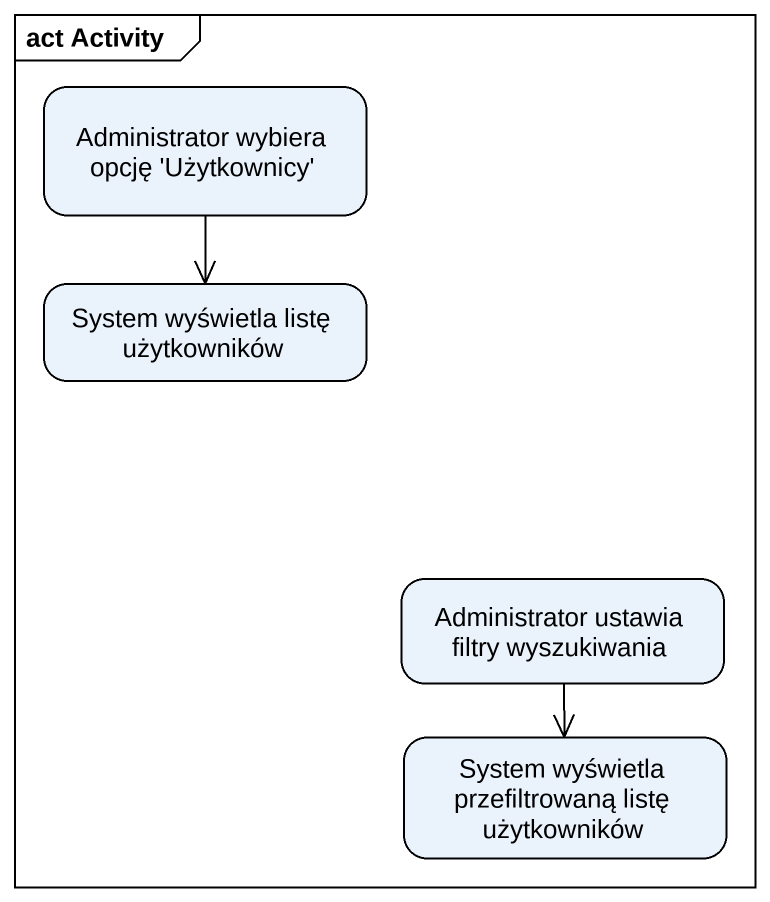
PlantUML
@startuml
mainframe act Activity
hide empty description
state "Administrator wybiera opcję 'Użytkownicy'" as Administrator_wybiera_opcję
state "System wyświetla listę użytkowników" as System_wyświetla_listę
state "Administrator ustawia filtry wyszukiwania" as Administrator_ustawia
state "System wyświetla przefiltrowaną listę użytkowników" as System_wyświetla
Administrator_wybiera_opcję --> System_wyświetla_listę
Administrator_ustawia --> System_wyświetla
@enduml
